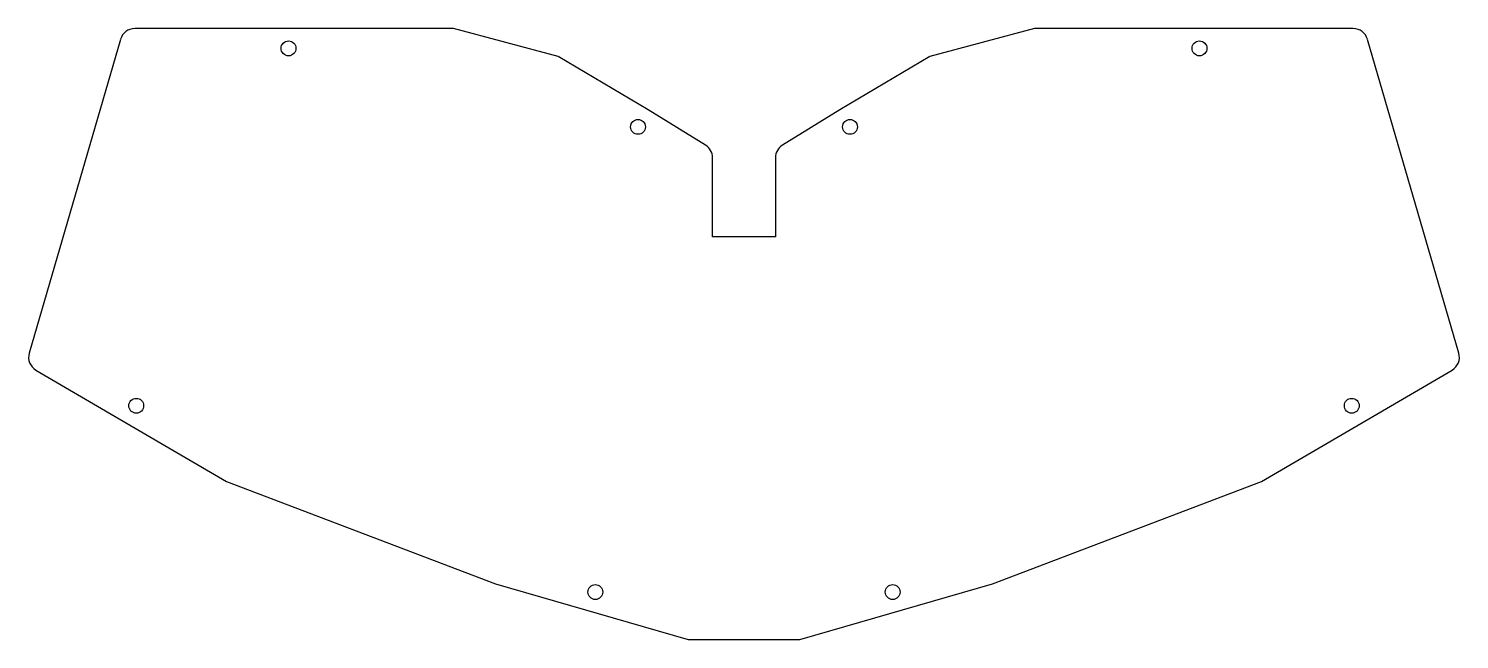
# Model space of a CAD drawing. Header units: millimetres. Extents: x -144 to 144, y -62 to 62.
import ezdxf

# ---------------------------------------------------------------- set-up
doc = ezdxf.new("R2010")
doc.units = ezdxf.units.MM
doc.layers.add('CUTOUTS', color=1, linetype='CONTINUOUS')
doc.layers.add('PERIMETER', color=5, linetype='CONTINUOUS')

msp = doc.modelspace()

# ---------------------------------------------------------------- linework, layer by layer
at = {"layer": 'CUTOUTS'}
for centre in [(-91.92, 57.66), (91.92, 57.66), (-21.4, 41.82), (21.4, 41.82), (-122.65, -14.49), (122.65, -14.49), (-30, -52.1), (30, -52.1)]:
    msp.add_circle(centre, 1.5, dxfattribs=at)
at = {"layer": 'PERIMETER'}
for p, q in [((-58.64, 61.66), (-122.95, 61.66)), ((-37.51, 56.02), (-58.64, 61.66)), ((58.64, 61.66), (37.51, 56.02)), ((122.95, 61.66), (58.64, 61.66)), ((-125.83, 59.49), (-144.25, -3.87)), ((144.25, -3.87), (125.83, 59.49)), ((-19.36, 45.27), (-37.51, 56.02)), ((37.51, 56.02), (19.36, 45.27)), ((-7.78, 38.14), (-19.36, 45.27)), ((19.36, 45.27), (7.78, 38.14)), ((-6.35, 19.62), (-6.35, 35.58)), ((6.35, 35.58), (6.35, 19.62)), ((6.35, 19.62), (-6.35, 19.62)), ((-142.88, -7.29), (-104.43, -29.78)), ((104.43, -29.78), (142.88, -7.29)), ((-104.43, -29.78), (-50.16, -50.46)), ((50.16, -50.46), (104.43, -29.78)), ((-50.16, -50.46), (-11.29, -61.66)), ((11.29, -61.66), (50.16, -50.46)), ((-11.29, -61.66), (11.29, -61.66))]:
    msp.add_line(p, q, dxfattribs=at)
for centre, start, end in [((-122.95, 58.66), 90, 163.791), ((122.95, 58.66), 16.209, 90), ((-9.35, 35.58), 0, 58.3925), ((9.35, 35.58), 121.6075, 180), ((-141.37, -4.7), 163.791, 239.6764), ((141.37, -4.7), -59.6764, 16.209)]:
    msp.add_arc(centre, 3, start, end, dxfattribs=at)

doc.saveas('drawing.dxf')
